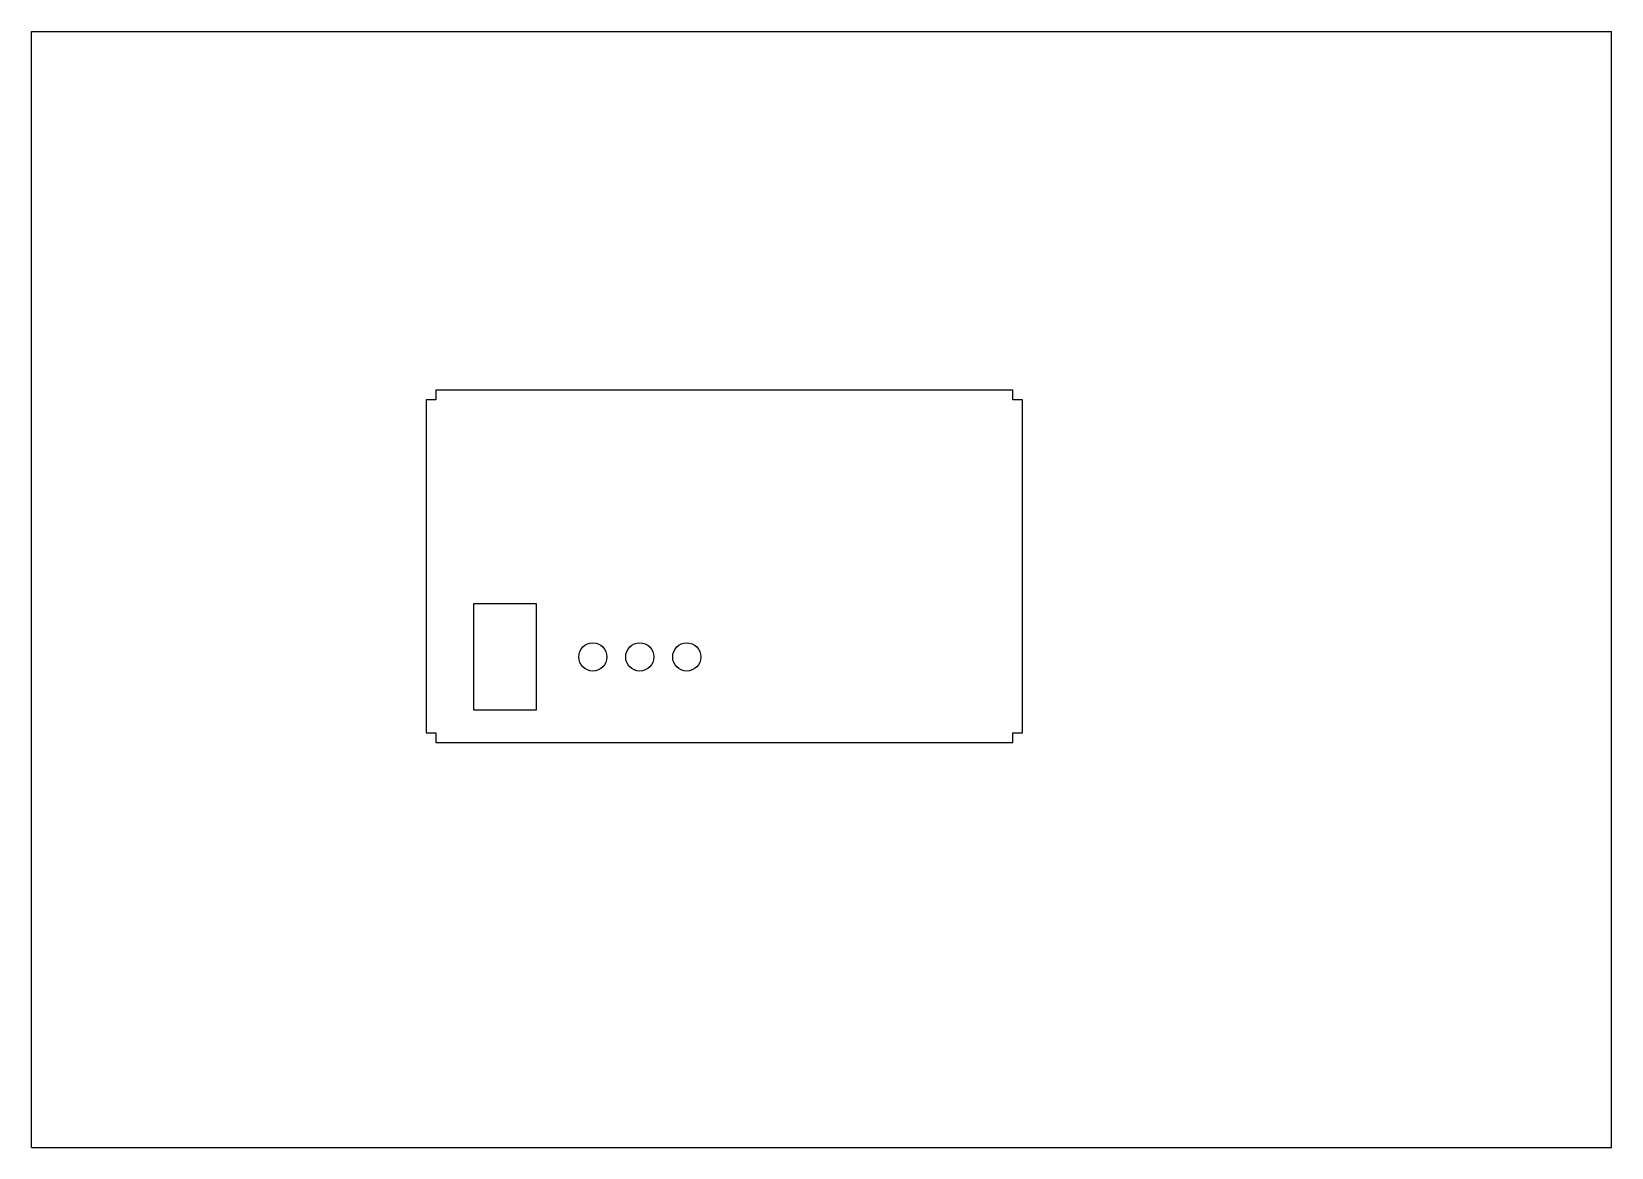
# Model space of a CAD drawing. Extents: x 0 to 841, y 0 to 594.
import ezdxf

# ---------------------------------------------------------------- set-up
doc = ezdxf.new("R2010")
doc.units = 0
doc.header["$LTSCALE"] = 46.255
doc.layers.get('0').update_dxf_attribs({"linetype": 'CONTINUOUS'})
doc.layers.add('AXES', color=7, linetype='CONTINUOUS')

msp = doc.modelspace()

# ---------------------------------------------------------------- linework, layer by layer
at = {"color": 7, "linetype": 'CONTINUOUS'}
for p, q in [((0, 0), (0, 594)), ((0, 594), (841, 594)), ((841, 0), (841, 594)), ((210.02, 398.01), (210.02, 220.71)), ((215.12, 398.01), (210.02, 398.01)), ((215.12, 403.11), (215.12, 398.01)), ((522.42, 403.11), (215.12, 403.11)), ((522.42, 398.01), (522.42, 403.11)), ((527.52, 398.01), (522.42, 398.01)), ((527.52, 220.71), (527.52, 398.01)), ((210.02, 220.71), (215.12, 220.71)), ((215.12, 220.71), (215.12, 215.61)), ((522.42, 220.71), (527.52, 220.71)), ((522.42, 215.61), (522.42, 220.71)), ((215.12, 215.61), (522.42, 215.61)), ((0, 0), (841, 0))]:
    msp.add_line(p, q, dxfattribs=at)
at = {"layer": 'AXES', "color": 7, "linetype": 'CONTINUOUS'}
for p, q in [((235.27, 289.36), (235.27, 232.86)), ((268.77, 289.36), (235.27, 289.36)), ((268.77, 232.86), (268.77, 289.36)), ((235.27, 232.86), (268.77, 232.86))]:
    msp.add_line(p, q, dxfattribs=at)
for centre in [(298.77, 261.11), (323.77, 261.11), (348.77, 261.11)]:
    msp.add_circle(centre, 7.5, dxfattribs=at)

doc.saveas('drawing.dxf')
